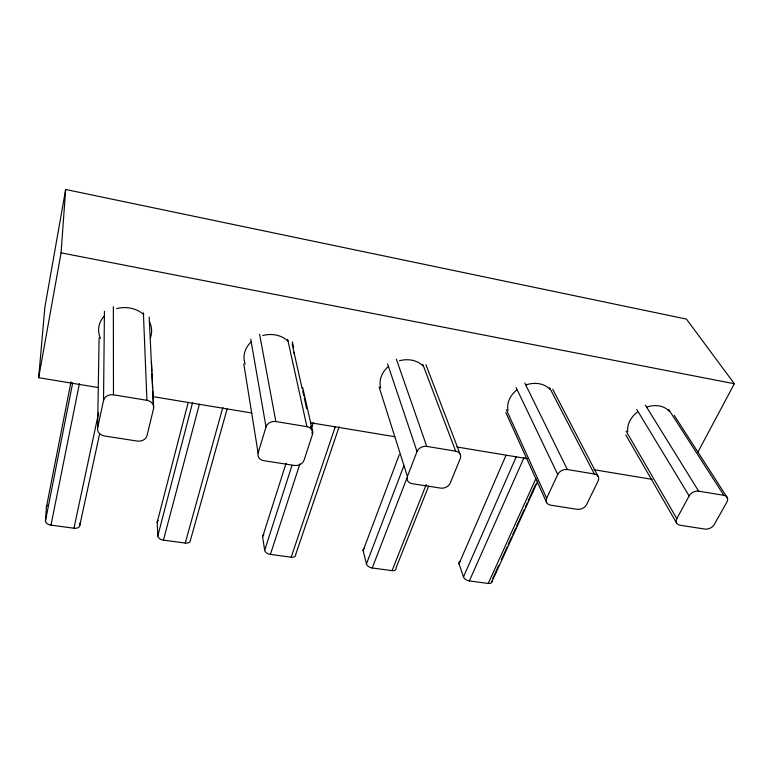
<?xml version="1.0" encoding="UTF-8"?>
<svg xmlns="http://www.w3.org/2000/svg" width="773" height="773" viewBox="0 0 773 773"><rect width="100%" height="100%" fill="white"/><g stroke="black" fill="none" stroke-linecap="round" stroke-linejoin="round"><path stroke-width="1.16" d="M153.441 406.163L153.556 408.579L147.015 435.672A8.329 6.822 -0.5 0 1 137.275 441.074L104.442 435.982A8.426 6.889 1.8 0 1 97.611 427.942L103.534 400.424L104.432 311.335M97.611 427.942L99.108 337.946M71 381.92L46.399 507.194L45.462 520.896A5.807 3.469 9.9 0 0 50.989 525.157L73.947 528.21A5.749 3.44 10.7 0 0 79.764 525.495L79.832 523.215M98.219 387.553L38.65 377.678L61.077 252.848L65.647 189.482L686.443 319.094L734.35 383.746L697.719 452.418M38.65 377.678L44.873 307.219L65.647 189.482M45.462 520.896L72.691 382.935M50.989 525.157L79.416 383.621M73.947 528.21L98.596 412.879M79.764 525.495L99.678 433.566M227.088 409.091L190.409 540.337A5.527 3.324 14.7 0 1 185.259 543.052L163.441 540.143A5.566 3.353 13.9 0 1 157.798 535.96L157.17 522.393L188.187 402.424M157.798 535.96L192.516 402.849M163.441 540.143L199.395 404.25M185.259 543.052L222.837 407.4M311.934 432.136L312.466 434.484L304.021 460.264A7.923 6.426 -11.2 0 1 294.378 465.433L263.864 460.698A7.991 6.503 -9.2 0 1 258.105 453.075L266.018 426.909L250.742 339.221M339.144 426.773L295.711 554.463A5.363 3.189 18.5 0 1 291.17 557.178L270.395 554.405A5.392 3.218 17.7 0 1 264.656 550.299L262.627 536.858L286.068 463.278M264.656 550.299L291.972 465.52M270.395 554.405L299.914 463.897M311.5 428.377L313.365 422.647M291.17 557.178L335.269 426.744M428.657 486.12L396.027 567.913A5.237 3.034 21.8 0 1 392.046 570.629L372.248 567.991A5.266 3.063 21.2 0 1 366.431 563.952L363.117 550.647L399.322 454.582M366.431 563.952L403.786 466.032M422.879 364.566L455.664 451.152A7.769 6.126 -20.4 0 1 460.273 458.582L450.195 483.164A7.662 5.971 -19.2 0 1 440.668 488.121L412.222 483.705A7.711 6.068 -17.9 0 1 407.41 476.458L417.024 451.529L387.582 363.861M372.248 567.991L406.975 477.946M392.046 570.629L426.242 484.545M491.792 580.996A5.16 2.87 24.6 0 1 488.246 583.46L469.366 580.938A5.169 2.908 24.1 0 1 463.481 576.967L459.007 563.807L505.957 455.423M463.481 576.967L516.151 456.969M469.366 580.938L524.017 457.635M488.246 583.46L535.969 478.458M492.72 578.562L498.711 565.401M501.213 559.923L507.204 546.762M508.209 544.569L511.707 536.897M512.702 534.703L515.707 528.123M516.702 525.94L524.2 509.494M525.196 507.301L527.196 502.914M528.201 500.72L535.689 484.275M491.831 581.982L537.853 481.077M546.656 498.276L557.729 474.467A7.624 5.749 -24.5 0 1 567.343 469.54L594.311 473.984A7.595 5.653 -25.3 0 1 598.089 481.048L586.62 504.527A7.479 5.527 -24.2 0 1 577.209 509.291L550.637 505.165A7.517 5.614 -23.4 0 1 546.656 498.276L506.315 409.651M676.829 518.664L689.158 495.899A7.479 5.305 -27.7 0 1 698.637 491.164L723.866 495.319A7.459 5.218 -28.2 0 1 726.91 502.054L714.242 524.519A7.343 5.102 -27.2 0 1 704.957 529.09L680.066 525.234A7.363 5.189 -26.7 0 1 676.829 518.664L626.091 431.073M103.534 400.424A8.542 7.092 2.2 0 1 113.476 394.81L146.938 400.317A8.435 7.015 -0.2 0 1 153.556 408.579M266.018 426.909A8.097 6.696 -9.8 0 1 275.864 421.546L306.92 426.657A8.03 6.599 -12 0 1 312.466 434.484M417.024 451.529A7.817 6.223 -19 0 1 426.754 446.398L455.664 451.152M153.025 396.636L251.911 413.024M310.292 422.705L394.877 436.726M456.833 446.987L527.128 458.64M593.848 469.694L652.219 479.376M61.077 252.848L734.35 383.746M674.211 415.343L727.345 497.725M668.655 409.448L723.866 495.319M645.329 405.052L698.637 491.164M636.768 409.468L689.158 495.899M625.772 434.87L676.53 522.915M552.695 389.225L598.196 476.516M549.584 387.688L594.311 473.984M524.799 383.031L567.343 469.54M516.142 387.602L557.729 474.467M505.822 412.54L546.695 502.721M425.933 364.74L459.983 453.819M396.336 359.107L426.754 446.398M379.05 386.877L407.41 476.458M292.378 341.879L293.701 347.744M302.736 387.717L312.707 431.885M292.117 343.975L302.156 388.645M302.687 390.993L303.741 395.699M304.272 398.047L306.649 408.627M310.62 426.252L311.413 429.778M287.672 339.405L306.92 426.657M259.593 334.274L275.864 421.546M243.804 363.967L258.105 453.075M151.44 361.445L153.566 405.844M149.189 317.075L151.769 371.253M151.885 373.659L152.581 388.104M152.696 390.52L153.325 403.757M143.392 312.872L146.938 400.317M113.351 306.697L113.476 394.81M46.399 507.194A5.73 3.372 10.1 0 1 47.771 505.262M149.305 321.51A26.524 22.9 3.9 0 1 150.406 337.83M100.451 338.458A26.524 22.9 3.9 0 1 104.075 316.205M116.636 308.64A26.524 22.9 3.9 0 1 143.797 314.543M294.107 352.295A25.277 21.76 -9.9 0 1 294.291 353.87M245.167 364.054A25.277 21.76 -9.9 0 1 251.515 341.579M262.704 335.55A25.277 21.76 -9.9 0 1 288.039 341.096M380.751 388.036A24.504 20.378 -20 0 1 388.375 366.537M399.428 360.749A24.504 20.378 -20 0 1 423.111 365.958M508.035 410.55A23.992 18.967 -25.9 0 1 516.77 389.959M526.007 384.896A23.992 18.967 -25.9 0 1 549.874 389.283M627.763 431.73A23.596 17.624 -29.1 0 1 637.464 411.97M646.615 407.091A23.596 17.624 -29.1 0 1 669.07 411.226M157.17 522.393A5.498 3.256 13.9 0 1 158.252 520.471M262.627 536.858A5.324 3.131 17.6 0 1 263.893 534.665M363.117 550.647A5.189 2.986 20.9 0 1 364.585 548.241M459.007 563.807A5.102 2.831 23.7 0 1 460.379 561.324"/></g></svg>
